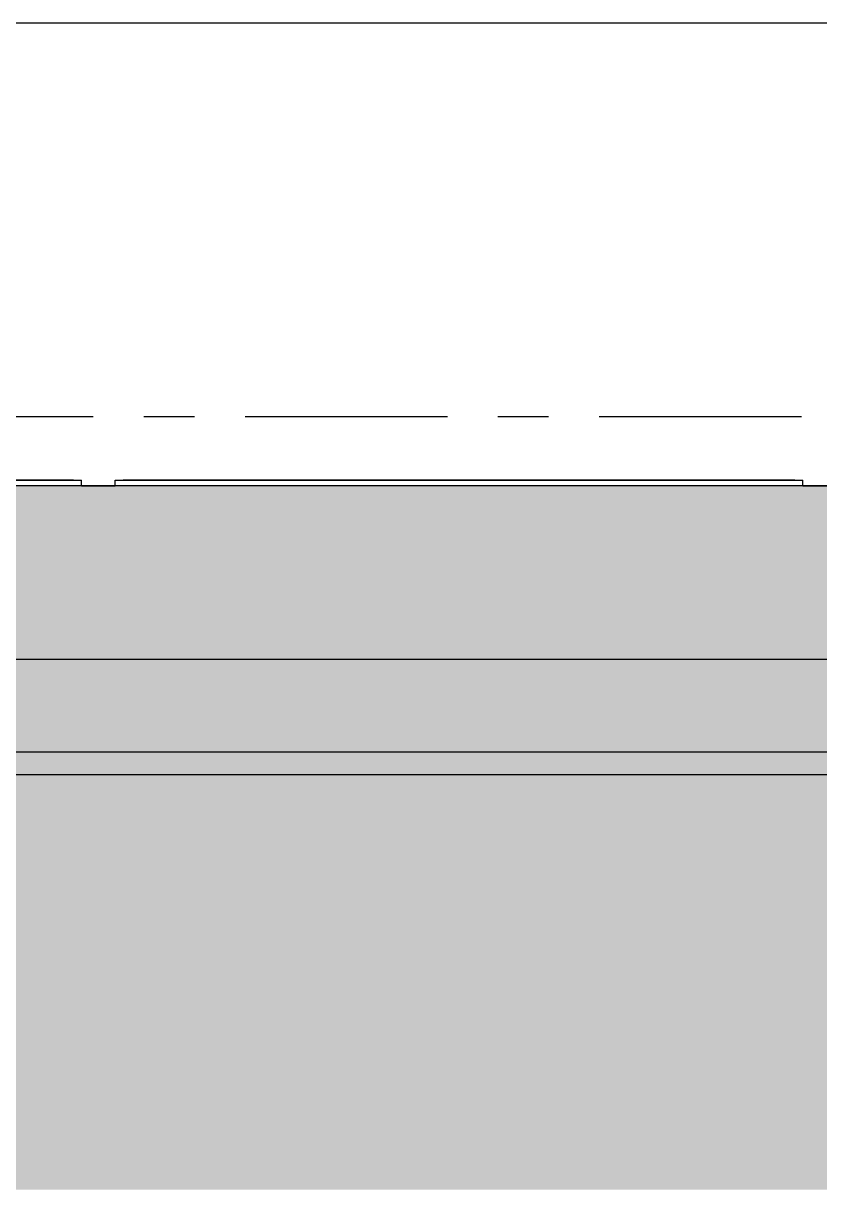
# Model space of a CAD drawing. Header units: millimetres. Extents: x -187664 to 435448, y -313239 to 299894.
# Drawn here: x 333019 to 333708, y 168344 to 169353 of the extents above; entities that cross this region are included whole.
import ezdxf
from ezdxf.xclip import XClip

# ---------------------------------------------------------------- set-up
doc = ezdxf.new("R2010")
doc.units = ezdxf.units.MM
doc.header["$XCLIPFRAME"] = 0
doc.set_wipeout_variables(frame=1)
doc.linetypes.add('CENTER', pattern=[2, 1.25, -0.25, 0.25, -0.25])
doc.linetypes.add('TA_GL_000.70000', pattern=[1.925, 0.7, -0.175, 0.175, -0.175, 0.7])
for name, color, linetype in [('000 - 0_SYM_DWG_GRIDLINE_MAIN_COLOR_251', 7, 'Continuous'), ('000 - CONCRETE_COL_CUT_COLOR_1', 7, 'Continuous'), ('000 - CONCRETE_COL_CUT_COLOR_5', 7, 'Continuous'), ('000 - CONCRETE_COL_HATCH_', 7, 'Continuous'), ('000 - CONCRETE_COL_WIPEOUT_', 7, 'Continuous'), ('000 - EXISTING_BUILDING_MAIN_COLOR_251', 7, 'Continuous'), ('000 - GRID', 7, 'CENTER')]:
    doc.layers.add(name, color=color, linetype=linetype)
doc.styles.add('TA', font='', dxfattribs={"height": 4.5})
doc.styles.get('TA').set_extended_font_data('Cordia New')

# ---------------------------------------------------------------- blocks, each defined once
blk = doc.blocks.new('DPA_Drainage Gutter_Landscape_Type A - DPA_Drainage Gutter_Landscape_Type A-19312770-2140-01 ENTRANCE 1 ELEVATION 1')
at = {"layer": '000 - EXISTING_BUILDING_MAIN_COLOR_251', "color": 7}
for p, q in [((-865598.8, 101455), (-865003.8, 101455)), ((-865010.8, 101455), (-865591.8, 101455)), ((-865591.8, 101455), (-865010.8, 101455)), ((-865010.8, 101455), (-865591.8, 101455)), ((-865057.8, 101455), (-865044.8, 101455)), ((-865044.8, 101455), (-865057.8, 101455)), ((-865057.8, 101455), (-865044.8, 101455)), ((-865044.8, 101455), (-865057.8, 101455)), ((-865037.8, 101455), (-865024.8, 101455)), ((-865024.8, 101455), (-865037.8, 101455)), ((-865037.8, 101455), (-865024.8, 101455)), ((-865024.8, 101455), (-865037.8, 101455)), ((-865017.8, 101455), (-865010.8, 101455)), ((-865010.8, 101455), (-865017.8, 101455)), ((-865017.8, 101455), (-865010.8, 101455)), ((-865010.8, 101455), (-865017.8, 101455)), ((-865003.8, 101450), (-865003.8, 101455)), ((-864974.8, 101455), (-864379.8, 101455)), ((-864974.8, 101450), (-864974.8, 101455)), ((-864967.8, 101455), (-864960.8, 101455)), ((-864960.8, 101455), (-864967.8, 101455)), ((-864967.8, 101455), (-864960.8, 101455)), ((-864960.8, 101455), (-864967.8, 101455)), ((-864386.8, 101455), (-864967.8, 101455)), ((-864967.8, 101455), (-864386.8, 101455)), ((-864386.8, 101455), (-864967.8, 101455)), ((-864953.8, 101455), (-864940.8, 101455)), ((-864940.8, 101455), (-864953.8, 101455)), ((-864953.8, 101455), (-864940.8, 101455)), ((-864940.8, 101455), (-864953.8, 101455)), ((-864933.8, 101455), (-864920.8, 101455)), ((-864920.8, 101455), (-864933.8, 101455)), ((-864933.8, 101455), (-864920.8, 101455)), ((-864920.8, 101455), (-864933.8, 101455)), ((-864913.8, 101455), (-864900.8, 101455)), ((-864900.8, 101455), (-864913.8, 101455)), ((-864913.8, 101455), (-864900.8, 101455)), ((-864900.8, 101455), (-864913.8, 101455)), ((-864893.8, 101455), (-864880.8, 101455)), ((-864880.8, 101455), (-864893.8, 101455)), ((-864893.8, 101455), (-864880.8, 101455)), ((-864880.8, 101455), (-864893.8, 101455)), ((-864873.8, 101455), (-864860.8, 101455)), ((-864860.8, 101455), (-864873.8, 101455)), ((-864873.8, 101455), (-864860.8, 101455)), ((-864860.8, 101455), (-864873.8, 101455)), ((-864853.8, 101455), (-864840.8, 101455)), ((-864840.8, 101455), (-864853.8, 101455)), ((-864853.8, 101455), (-864840.8, 101455)), ((-864840.8, 101455), (-864853.8, 101455)), ((-864833.8, 101455), (-864820.8, 101455)), ((-864820.8, 101455), (-864833.8, 101455)), ((-864833.8, 101455), (-864820.8, 101455)), ((-864820.8, 101455), (-864833.8, 101455)), ((-864813.8, 101455), (-864800.8, 101455)), ((-864800.8, 101455), (-864813.8, 101455)), ((-864813.8, 101455), (-864800.8, 101455)), ((-864800.8, 101455), (-864813.8, 101455)), ((-864793.8, 101455), (-864780.8, 101455)), ((-864780.8, 101455), (-864793.8, 101455)), ((-864793.8, 101455), (-864780.8, 101455)), ((-864780.8, 101455), (-864793.8, 101455)), ((-864773.8, 101455), (-864760.8, 101455)), ((-864760.8, 101455), (-864773.8, 101455)), ((-864773.8, 101455), (-864760.8, 101455)), ((-864760.8, 101455), (-864773.8, 101455)), ((-864753.8, 101455), (-864740.8, 101455)), ((-864740.8, 101455), (-864753.8, 101455)), ((-864753.8, 101455), (-864740.8, 101455)), ((-864740.8, 101455), (-864753.8, 101455)), ((-864733.8, 101455), (-864720.8, 101455)), ((-864720.8, 101455), (-864733.8, 101455)), ((-864733.8, 101455), (-864720.8, 101455)), ((-864720.8, 101455), (-864733.8, 101455)), ((-864713.8, 101455), (-864700.8, 101455)), ((-864700.8, 101455), (-864713.8, 101455)), ((-864713.8, 101455), (-864700.8, 101455)), ((-864700.8, 101455), (-864713.8, 101455)), ((-864693.8, 101455), (-864680.8, 101455)), ((-864680.8, 101455), (-864693.8, 101455)), ((-864693.8, 101455), (-864680.8, 101455)), ((-864680.8, 101455), (-864693.8, 101455)), ((-864673.8, 101455), (-864660.8, 101455)), ((-864660.8, 101455), (-864673.8, 101455)), ((-864673.8, 101455), (-864660.8, 101455)), ((-864660.8, 101455), (-864673.8, 101455)), ((-864653.8, 101455), (-864640.8, 101455)), ((-864640.8, 101455), (-864653.8, 101455)), ((-864653.8, 101455), (-864640.8, 101455)), ((-864640.8, 101455), (-864653.8, 101455)), ((-864633.8, 101455), (-864620.8, 101455)), ((-864620.8, 101455), (-864633.8, 101455)), ((-864633.8, 101455), (-864620.8, 101455)), ((-864620.8, 101455), (-864633.8, 101455)), ((-864613.8, 101455), (-864600.8, 101455)), ((-864600.8, 101455), (-864613.8, 101455)), ((-864613.8, 101455), (-864600.8, 101455)), ((-864600.8, 101455), (-864613.8, 101455)), ((-864593.8, 101455), (-864580.8, 101455)), ((-864580.8, 101455), (-864593.8, 101455)), ((-864593.8, 101455), (-864580.8, 101455)), ((-864580.8, 101455), (-864593.8, 101455)), ((-864573.8, 101455), (-864560.8, 101455)), ((-864560.8, 101455), (-864573.8, 101455)), ((-864573.8, 101455), (-864560.8, 101455)), ((-864560.8, 101455), (-864573.8, 101455)), ((-864553.8, 101455), (-864540.8, 101455)), ((-864540.8, 101455), (-864553.8, 101455)), ((-864553.8, 101455), (-864540.8, 101455)), ((-864540.8, 101455), (-864553.8, 101455)), ((-864533.8, 101455), (-864520.8, 101455)), ((-864520.8, 101455), (-864533.8, 101455)), ((-864533.8, 101455), (-864520.8, 101455)), ((-864520.8, 101455), (-864533.8, 101455)), ((-864513.8, 101455), (-864500.8, 101455)), ((-864500.8, 101455), (-864513.8, 101455)), ((-864513.8, 101455), (-864500.8, 101455)), ((-864500.8, 101455), (-864513.8, 101455)), ((-864493.8, 101455), (-864480.8, 101455)), ((-864480.8, 101455), (-864493.8, 101455)), ((-864493.8, 101455), (-864480.8, 101455)), ((-864480.8, 101455), (-864493.8, 101455)), ((-864473.8, 101455), (-864460.8, 101455)), ((-864460.8, 101455), (-864473.8, 101455)), ((-864473.8, 101455), (-864460.8, 101455)), ((-864460.8, 101455), (-864473.8, 101455)), ((-864453.8, 101455), (-864440.8, 101455)), ((-864440.8, 101455), (-864453.8, 101455)), ((-864453.8, 101455), (-864440.8, 101455)), ((-864440.8, 101455), (-864453.8, 101455)), ((-864433.8, 101455), (-864420.8, 101455)), ((-864420.8, 101455), (-864433.8, 101455)), ((-864433.8, 101455), (-864420.8, 101455)), ((-864420.8, 101455), (-864433.8, 101455)), ((-864413.8, 101455), (-864400.8, 101455)), ((-864400.8, 101455), (-864413.8, 101455)), ((-864413.8, 101455), (-864400.8, 101455)), ((-864400.8, 101455), (-864413.8, 101455)), ((-864393.8, 101455), (-864386.8, 101455)), ((-864386.8, 101455), (-864393.8, 101455)), ((-864393.8, 101455), (-864386.8, 101455)), ((-864386.8, 101455), (-864393.8, 101455)), ((-864379.8, 101450), (-864379.8, 101455))]:
    blk.add_line(p, q, dxfattribs=at)
blk = doc.blocks.new('Rectangular Mullion - Mullion_Beam 300x400-19313271-2140-01 ENTRANCE 1 ELEVATION 1')
at = {"layer": '000 - EXISTING_BUILDING_MAIN_COLOR_251', "color": 7}
for p, q in [((-863037.5, 101850), (-864743.9, 101850)), ((-864468.9, 101850), (-864668.9, 101850)), ((-863037.5, 101850), (-863267.5, 101850)), ((-863037.5, 101450), (-863037.5, 101850)), ((-863037.5, 101850), (-863037.5, 101450)), ((-864379.8, 101450), (-864350.8, 101450)), ((-864350.8, 101450), (-864379.8, 101450)), ((-863755.8, 101450), (-863726.8, 101450)), ((-863726.8, 101450), (-863755.8, 101450)), ((-863126.8, 101450), (-863037.5, 101450)), ((-863037.5, 101450), (-863126.8, 101450))]:
    blk.add_line(p, q, dxfattribs=at)
blk = doc.blocks.new('Rectangular Mullion - Mullion_Beam 300x400-19330680-2140-01 ENTRANCE 1 ELEVATION 1')
at = {"layer": '000 - EXISTING_BUILDING_MAIN_COLOR_251', "color": 7}
for p, q in [((-864743.9, 101850), (-866499.9, 101850)), ((-866275.2, 101850), (-866467.5, 101850)), ((-864818.9, 101850), (-865018.9, 101850)), ((-866251.9, 101450), (-866222.9, 101450)), ((-866222.9, 101450), (-866251.9, 101450)), ((-865627.9, 101450), (-865598.8, 101450)), ((-865598.8, 101450), (-865627.9, 101450)), ((-865003.8, 101450), (-864974.8, 101450)), ((-864974.8, 101450), (-865003.8, 101450))]:
    blk.add_line(p, q, dxfattribs=at)
blk = doc.blocks.new('*U4967')
at = {"layer": '000 - CONCRETE_COL_HATCH_'}
h = blk.add_hatch(dxfattribs=at)
h.set_pattern_fill('AR-CONC', scale=0.04)
h.set_pattern_definition([(50, (194562.637, -877569.876), (7.28738676, -0.63756342), [0.762, -8.382]), (355, (194562.637, -877569.876), (-1.40973686, 7.64227381), [0.6096, -6.705623367]), (100.4514447, (194563.244, -877569.929), (5.877649884, 7.004710076), [0.64760035, -7.123609784]), (46.1842, (194562.637, -877567.844), (10.84316164, -1.68169312), [1.143, -12.573]), (96.6355576, (194563.541, -877567.984), (9.49616536, 9.89704498), [0.97140093, -10.68542433]), (351.1841512, (194562.637, -877567.844), (9.49616536, 9.89704498), [0.91439868, -10.05838928]), (21, (194563.653, -877568.352), (6.06457565, -4.090607927), [0.762, -8.382]), (326, (194563.653, -877568.352), (2.472081134, 7.367518645), [0.6096, -6.7056]), (71.451445, (194564.1584, -877568.6926), (8.53665677, 3.276910755), [0.64760035, -7.123597504]), (37.5, (194562.637, -877569.8757), (0.12354413, 3.382201555), [0, -6.62432, 0, -6.8072, 0, -6.731]), (7.5, (194562.637, -877569.8757), (2.6727865, 4.007222993), [0, -3.88112, 0, -6.47192, 0, -2.5654]), (327.5, (194560.3713, -877569.8757), (5.423623807, -0.22914976), [0, -2.54, 0, -7.9248, 0, -10.5156]), (317.5, (194559.3553, -877569.8757), (5.925167255, 1.017059641), [0, -3.302, 0, -5.26288, 0, -7.4676])])
h.paths.add_polyline_path([(0, 0), (99377.6, 0), (99377.6, 300), (-267.5, 300), (-285.6, 299), (-303.5, 296.1), (-320.9, 291.2), (-337.6, 284.2), (-353.2, 275.1), (-367.3, 263.9), (-379.4, 250.4), (-388.8, 235), (-394.8, 217.9), (-396.9, 200), (-396.9, -917.6), (0, -913.9)])
at = {"layer": '000 - CONCRETE_COL_CUT_COLOR_1', "color": 7, "lineweight": -2}
for points in [[(0, 0), (99377.6, 0)], [(99377.6, 300), (-267.5, 300)]]:
    blk.add_lwpolyline(points, dxfattribs=at)
blk = doc.blocks.new('*U4973')
at = {"layer": '000 - CONCRETE_COL_HATCH_'}
h = blk.add_hatch(dxfattribs=at)
h.set_pattern_fill('EARTH', scale=0.5, angle=45)
h.set_pattern_definition([(45, (80451.9618, -870810.918), (0, 4.49012806), [3.175, -3.175]), (45, (80451.12, -870810.076), (0, 4.49012806), [3.175, -3.175]), (45, (80450.278, -870809.234), (0, 4.49012806), [3.175, -3.175]), (135, (80450.278, -870808.673), (-4.49012806, 0), [3.175, -3.175]), (135, (80451.12, -870807.831), (-4.49012806, 0), [3.175, -3.175]), (135, (80451.9618, -870806.989), (-4.49012806, 0), [3.175, -3.175])])
h.paths.add_polyline_path([(0, 0), (40226, 0), (40226, -458.8), (0, -458.8)])
blk = doc.blocks.new('C-1-PP19-AR-2140-01-D_20260610-100004_ELEVATION_1_EXBOT')
at = {"layer": '000 - EXISTING_BUILDING_MAIN_COLOR_251', "lineweight": 9}
h = blk.add_hatch(dxfattribs=at)
h.set_pattern_fill('FP_1', style=0, pattern_type=2)
h.set_pattern_definition([(50, (38538.46, 0), (728.7365, -63.7558), [76.2, -838.2]), (355, (38538.5, 0), (-140.9716, 764.2276), [60.96, -670.56]), (100.451, (38599.2, -5.3), (587.77, 700.4668), [64.76, -712.36]), (46.184, (38538.5, 203.2), (1084.316, -168.171), [114.3, -1257.3]), (96.636, (38628.8, 189.2), (949.61, 989.71), [97.14, -1068.54]), (351.184, (38538.5, 203.2), (949.62, 989.701), [91.44, -1005.84]), (21, (38640.06, 152.4), (606.458, -409.0606), [76.2, -838.2]), (326, (38640.1, 152.4), (247.2083, 736.753), [60.96, -670.56]), (71.451, (38690.6, 118.3), (853.6683, 327.6855), [64.76, -712.36]), (37.5, (38538.46, 0), (12.3547, 338.2201), [33.528, -628.904, 33.528, -647.192, -673.1]), (37.5, (38538.46, 0), (12.3547, 338.2201), [-1343.152, 33.528, -639.572]), (7.5, (38538.46, 0), (267.2789, 400.7221), [33.528, -354.584, 33.528, -613.664, -256.54]), (7.5, (38538.46, 0), (267.2789, 400.7221), [-1035.304, 33.528, -223.012]), (327.5, (38311.9, 0), (542.3633, -22.91534), [33.528, -220.472, 33.528, -758.952, -1051.56]), (327.5, (38311.9, 0), (542.3633, -22.91534), [-1046.48, 33.528, -1018.032]), (317.5, (38210.3, 0), (592.517, 101.7071), [33.528, -296.672, 33.528, -492.76, -746.76]), (317.5, (38210.3, 0), (592.517, 101.7071), [-856.488, 33.528, -713.232])])
h.paths.add_polyline_path([(-5983.3, 101300), (43705.4, 101300), (43705.4, 101450), (-5983.3, 101450)])
at = {"layer": '000 - EXISTING_BUILDING_MAIN_COLOR_251', "color": 7, "lineweight": 25}
for p, q in [((43705.4, 101450), (-5983.3, 101450)), ((8070.6, 101300), (43705.4, 101300))]:
    blk.add_line(p, q, dxfattribs=at)
at = {"layer": '000 - EXISTING_BUILDING_MAIN_COLOR_251', "color": 7}
for p, q in [((26550, 101220), (28702.4, 101220)), ((46986.8, 101200), (-10512.1, 101200))]:
    blk.add_line(p, q, dxfattribs=at)
for name in ['Rectangular Mullion - Mullion_Beam 300x400-19330680-2140-01 ENTRANCE 1 ELEVATION 1', 'Rectangular Mullion - Mullion_Beam 300x400-19313271-2140-01 ENTRANCE 1 ELEVATION 1', 'DPA_Drainage Gutter_Landscape_Type A - DPA_Drainage Gutter_Landscape_Type A-19312770-2140-01 ENTRANCE 1 ELEVATION 1']:
    blk.add_blockref(name, (892882.4, 0), dxfattribs=at)
at = {"layer": '000 - CONCRETE_COL_CUT_COLOR_5', "color": 7}
blk.add_blockref('*U4973', (-5983.3, 101300), dxfattribs=at)
at = {"layer": '000 - CONCRETE_COL_CUT_COLOR_5', "color": 7, "xscale": 0.5, "yscale": 0.5, "zscale": 0.5}
blk.add_blockref('*U4967', (-5983.3, 101300), dxfattribs=at)
blk = doc.blocks.new('*U4935')
at = {"layer": '000 - 0_SYM_DWG_GRIDLINE_MAIN_COLOR_251', "color": 7, "linetype": 'ByBlock', "ltscale": 5}
blk.add_line((20, 0), (-674.447, 0), dxfattribs=at)
at = {"color": 7, "style": 'TA', "flags": 1}
blk.add_attdef('LOCATION', (6, -6), '', height=4.5, rotation=270, dxfattribs=at)

msp = doc.modelspace()

# ---------------------------------------------------------------- block references
at = {"color": 7}
ref = msp.add_blockref('C-1-PP19-AR-2140-01-D_20260610-100004_ELEVATION_1_EXBOT', (305191.107, 67502.983), dxfattribs=at)
XClip(ref).set_block_clipping_path([(-3830, 99551.072312549), (30600.5439267242, 118300)])

# ---------------------------------------------------------------- next in the draw order: block references
at = {"layer": '000 - GRID', "color": 7, "linetype": 'TA_GL_000.70000', "xscale": 50.00000000000004, "yscale": 50.00000000000004, "zscale": 50.00000000000004, "rotation": 180}
msp.add_blockref('*U4935', (302361.107, 169012.983), dxfattribs=at)

doc.saveas('drawing.dxf')
